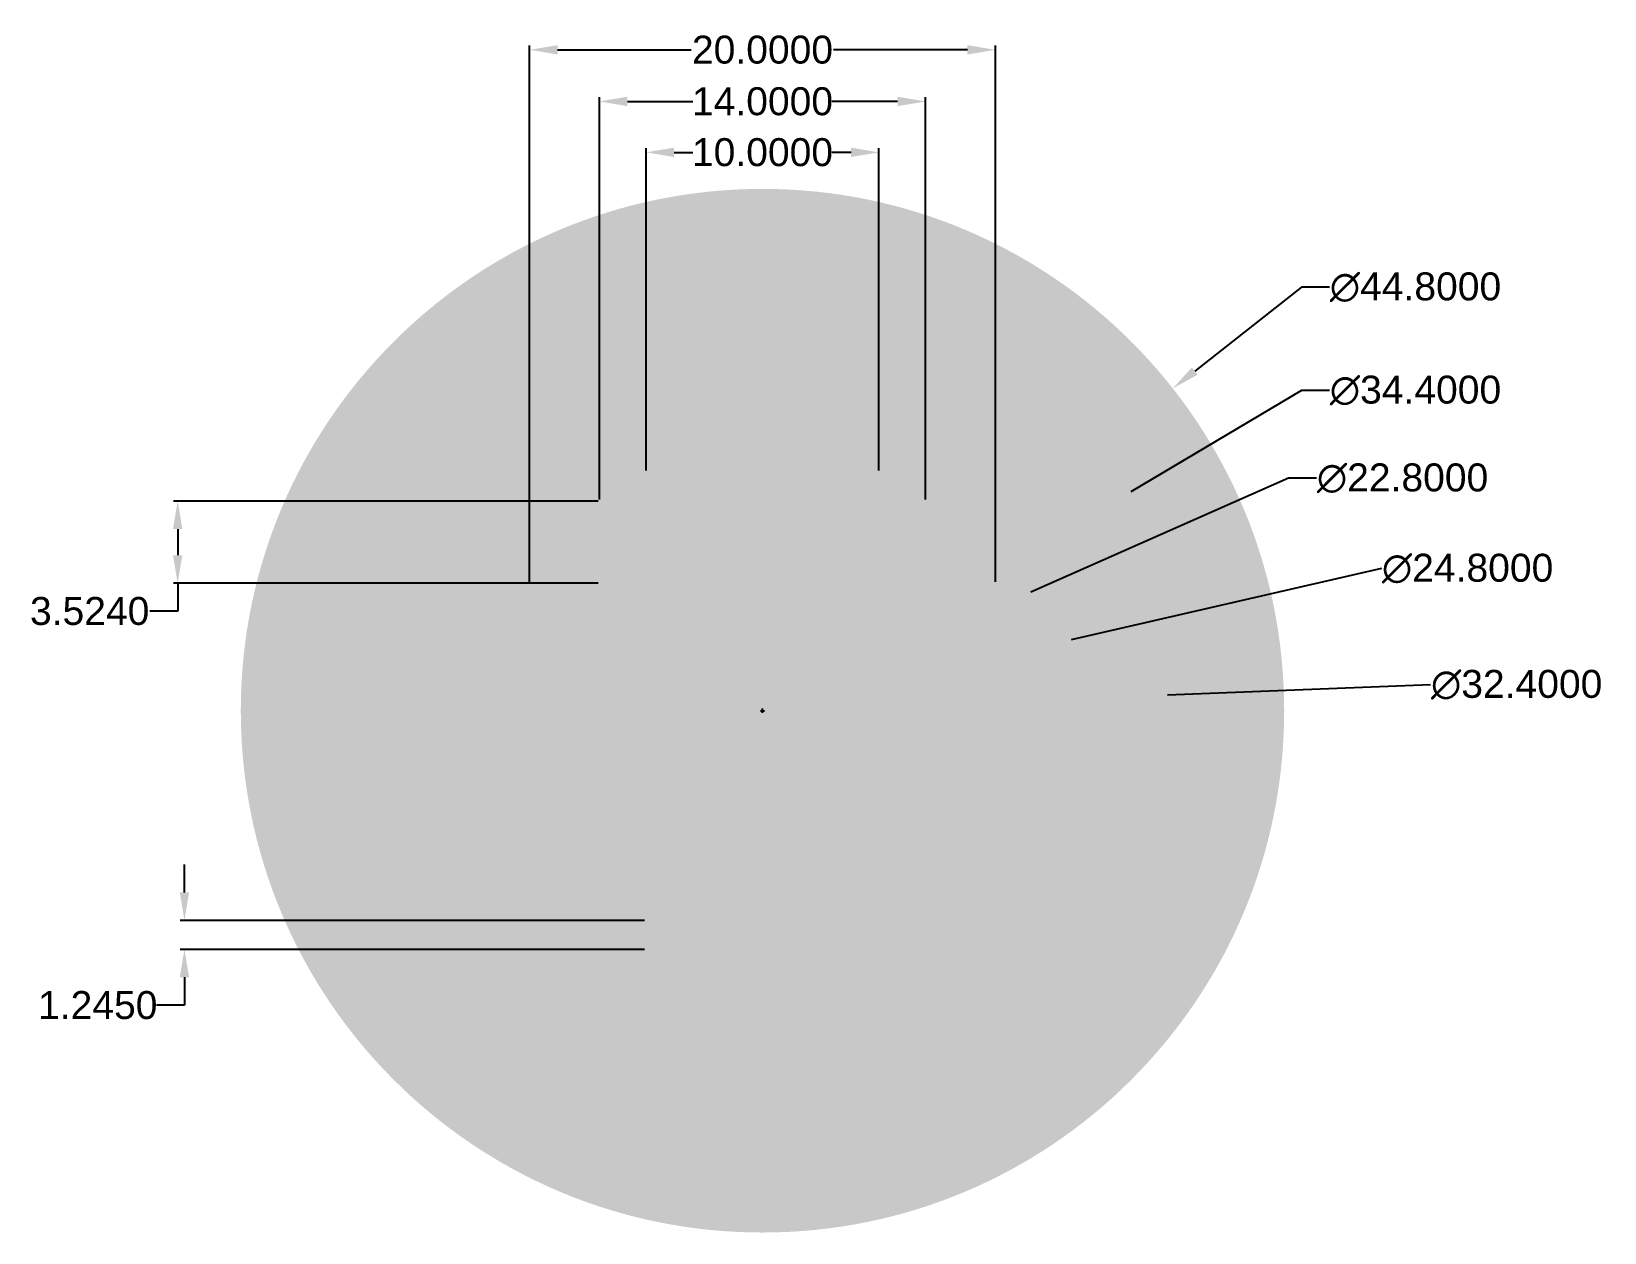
# Model space of a CAD drawing. Header units: millimetres. Extents: x -4.6 to 63, y -9.8 to 41.8.
import ezdxf

# ---------------------------------------------------------------- set-up
doc = ezdxf.new("R2010")
doc.units = ezdxf.units.MM
doc.header["$MEASUREMENT"] = 0
doc.styles.get("Standard").update_dxf_attribs({"font": 'arial.ttf'})
doc.dimstyles.new('Annotative', dxfattribs={"dimscale": 0, "dimtxt": 1.2, "dimasz": 1.2, "dimexe": 0.18, "dimexo": 0.0625, "dimgap": 0.09, "dimtad": 0, "dimtih": 1, "dimtoh": 1, "dimdec": 4, "dimzin": 0, "dimdsep": 46, "dimtxsty": 'Standard', "dimcen": 0.09, "dimadec": 0, "dimazin": 0, "dimtfac": 1, "dimtdec": 4, "dimtofl": 0, "dimtmove": 0, "dimatfit": 3, "dimfxl": 1, "dimtolj": 1, "dimtzin": 0, "dimarcsym": 0})

# ---------------------------------------------------------------- blocks, each defined once
blk = doc.blocks.new('*D2')
at = {"color": 0, "lineweight": -2, "transparency": 16777216}
for p, q in [((21.8, 22.952), (21.8, 36.796)), ((23, 36.616), (23.811, 36.616)), ((30.6, 36.616), (29.788, 36.616)), ((31.8, 22.952), (31.8, 36.796))]:
    blk.add_line(p, q, dxfattribs=at)
at = {"color": 0, "transparency": 16777216}
for points in [[(23, 36.816), (23, 36.416), (21.8, 36.616)], [(30.6, 36.816), (30.6, 36.416), (31.8, 36.616)]]:
    blk.add_solid(points, dxfattribs=at)
at = {"layer": 'Defpoints', "color": 0, "transparency": 16777216}
for p in [(31.8, 36.616), (21.8, 22.889), (31.8, 22.889)]:
    blk.add_point(p, dxfattribs=at)
at = {"color": 0, "transparency": 16777216, "insert": (26.8, 36.616), "char_height": 1.2, "attachment_point": 5}
blk.add_mtext('\\A1;10.0000', dxfattribs=at)
blk = doc.blocks.new('*D3')
at = {"color": 0, "lineweight": -2, "transparency": 16777216}
for p, q in [((19.8, 21.707), (19.8, 38.981)), ((21, 38.801), (23.811, 38.801)), ((32.6, 38.801), (29.788, 38.801)), ((33.8, 21.707), (33.8, 38.981))]:
    blk.add_line(p, q, dxfattribs=at)
at = {"color": 0, "transparency": 16777216}
for points in [[(21, 39.001), (21, 38.601), (19.8, 38.801)], [(32.6, 39.001), (32.6, 38.601), (33.8, 38.801)]]:
    blk.add_solid(points, dxfattribs=at)
at = {"layer": 'Defpoints', "color": 0, "transparency": 16777216}
for p in [(33.8, 38.801), (19.8, 21.644), (33.8, 21.644)]:
    blk.add_point(p, dxfattribs=at)
at = {"color": 0, "transparency": 16777216, "insert": (26.8, 38.801), "char_height": 1.2, "attachment_point": 5}
blk.add_mtext('\\A1;14.0000', dxfattribs=at)
blk = doc.blocks.new('*D4')
at = {"color": 0, "lineweight": -2, "transparency": 16777216}
for p, q in [((16.8, 18.183), (16.8, 41.197)), ((18, 41.017), (23.744, 41.017)), ((35.6, 41.017), (29.855, 41.017)), ((36.8, 18.183), (36.8, 41.197))]:
    blk.add_line(p, q, dxfattribs=at)
at = {"color": 0, "transparency": 16777216}
for points in [[(18, 41.217), (18, 40.817), (16.8, 41.017)], [(35.6, 41.217), (35.6, 40.817), (36.8, 41.017)]]:
    blk.add_solid(points, dxfattribs=at)
at = {"layer": 'Defpoints', "color": 0, "transparency": 16777216}
for p in [(36.8, 41.017), (16.8, 18.12), (36.8, 18.12)]:
    blk.add_point(p, dxfattribs=at)
at = {"color": 0, "transparency": 16777216, "insert": (26.8, 41.017), "char_height": 1.2, "attachment_point": 5}
blk.add_mtext('\\A1;20.0000', dxfattribs=at)
blk = doc.blocks.new('*D5')
at = {"color": 0, "lineweight": -2, "transparency": 16777216}
for p, q in [((49.385, 22.623), (38.325, 17.737)), ((50.585, 22.623), (49.385, 22.623)), ((26.71, 12.646), (26.89, 12.646)), ((26.8, 12.556), (26.8, 12.736))]:
    blk.add_line(p, q, dxfattribs=at)
at = {"color": 0, "transparency": 16777216}
blk.add_solid([(38.244, 17.92), (38.406, 17.555), (37.227, 17.253)], dxfattribs=at)
at = {"layer": 'Defpoints', "color": 0, "transparency": 16777216}
for p in [(37.227, 17.253, 108.72), (16.372, 8.04, 108.72)]:
    blk.add_point(p, dxfattribs=at)
at = {"color": 0, "transparency": 16777216, "insert": (54.283, 22.623), "char_height": 1.2, "attachment_point": 5}
blk.add_mtext('\\A1;∅22.8000', dxfattribs=at)
blk = doc.blocks.new('*D6')
at = {"color": 0, "lineweight": -2, "transparency": 16777216}
for p, q in [((53.377, 18.745), (40.055, 15.688)), ((26.71, 12.646), (26.89, 12.646)), ((26.8, 12.556), (26.8, 12.736))]:
    blk.add_line(p, q, dxfattribs=at)
at = {"color": 0, "transparency": 16777216}
blk.add_solid([(40.01, 15.883), (40.1, 15.493), (38.885, 15.419)], dxfattribs=at)
at = {"layer": 'Defpoints', "color": 0, "transparency": 16777216}
for p in [(38.885, 15.419, 108.72), (14.714, 9.873, 108.72)]:
    blk.add_point(p, dxfattribs=at)
at = {"color": 0, "transparency": 16777216, "insert": (57.075, 18.745), "char_height": 1.2, "attachment_point": 5}
blk.add_mtext('\\A1;∅24.8000', dxfattribs=at)
blk = doc.blocks.new('*D7')
at = {"color": 0, "lineweight": -2, "transparency": 16777216}
for p, q in [((55.484, 13.759), (44.186, 13.32)), ((26.71, 12.646), (26.89, 12.646)), ((26.8, 12.556), (26.8, 12.736))]:
    blk.add_line(p, q, dxfattribs=at)
at = {"color": 0, "transparency": 16777216}
blk.add_solid([(44.179, 13.52), (44.194, 13.121), (42.987, 13.274)], dxfattribs=at)
at = {"layer": 'Defpoints', "color": 0, "transparency": 16777216}
for p in [(42.987, 13.274, 108.72), (10.612, 12.018, 108.72)]:
    blk.add_point(p, dxfattribs=at)
at = {"color": 0, "transparency": 16777216, "insert": (59.182, 13.759), "char_height": 1.2, "attachment_point": 5}
blk.add_mtext('\\A1;∅32.4000', dxfattribs=at)
blk = doc.blocks.new('*D8')
at = {"color": 0, "lineweight": -2, "transparency": 16777216}
for p, q in [((49.94, 26.391), (42.619, 22.043)), ((51.14, 26.391), (49.94, 26.391)), ((26.71, 12.646), (26.89, 12.646)), ((26.8, 12.556), (26.8, 12.736))]:
    blk.add_line(p, q, dxfattribs=at)
at = {"color": 0, "transparency": 16777216}
blk.add_solid([(42.517, 22.215), (42.722, 21.871), (41.588, 21.43)], dxfattribs=at)
at = {"layer": 'Defpoints', "color": 0, "transparency": 16777216}
for p in [(41.588, 21.43, 108.72), (12.011, 3.863, 108.72)]:
    blk.add_point(p, dxfattribs=at)
at = {"color": 0, "transparency": 16777216, "insert": (54.838, 26.391), "char_height": 1.2, "attachment_point": 5}
blk.add_mtext('\\A1;∅34.4000', dxfattribs=at)
blk = doc.blocks.new('*D9')
at = {"color": 0, "lineweight": -2, "transparency": 16777216}
for p, q in [((49.94, 30.823), (45.359, 27.224)), ((51.14, 30.823), (49.94, 30.823)), ((26.71, 12.646), (26.89, 12.646)), ((26.8, 12.556), (26.8, 12.736))]:
    blk.add_line(p, q, dxfattribs=at)
at = {"color": 0, "transparency": 16777216}
blk.add_solid([(45.235, 27.382), (45.482, 27.067), (44.415, 26.483)], dxfattribs=at)
at = {"layer": 'Defpoints', "color": 0, "transparency": 16777216}
for p in [(44.415, 26.483, 108.72), (9.184, -1.191, 108.72)]:
    blk.add_point(p, dxfattribs=at)
at = {"color": 0, "transparency": 16777216, "insert": (54.838, 30.823), "char_height": 1.2, "attachment_point": 5}
blk.add_mtext('\\A1;∅44.8000', dxfattribs=at)
blk = doc.blocks.new('*D10')
at = {"color": 0, "lineweight": -2, "transparency": 16777216}
for p, q in [((19.737, 21.644), (1.509, 21.644)), ((1.689, 20.444), (1.689, 19.32)), ((19.737, 18.12), (1.509, 18.12)), ((1.689, 18.12), (1.689, 16.92)), ((1.689, 16.92), (0.489, 16.92))]:
    blk.add_line(p, q, dxfattribs=at)
at = {"color": 0, "transparency": 16777216}
for points in [[(1.489, 20.444), (1.889, 20.444), (1.689, 21.644)], [(1.489, 19.32), (1.889, 19.32), (1.689, 18.12)]]:
    blk.add_solid(points, dxfattribs=at)
at = {"layer": 'Defpoints', "color": 0, "transparency": 16777216}
for p in [(19.8, 21.644), (1.689, 18.12), (19.8, 18.12)]:
    blk.add_point(p, dxfattribs=at)
at = {"color": 0, "transparency": 16777216, "insert": (-2.089, 16.92), "char_height": 1.2, "attachment_point": 5}
blk.add_mtext('\\A1;3.5240', dxfattribs=at)
blk = doc.blocks.new('*D11')
at = {"color": 0, "lineweight": -2, "transparency": 16777216}
for p, q in [((1.979, 4.848), (1.979, 6.048)), ((21.737, 3.648), (1.799, 3.648)), ((21.737, 2.403), (1.799, 2.403)), ((1.979, 1.203), (1.979, 0.003)), ((1.979, 0.003), (0.779, 0.003))]:
    blk.add_line(p, q, dxfattribs=at)
at = {"color": 0, "transparency": 16777216}
for points in [[(1.779, 4.848), (2.179, 4.848), (1.979, 3.648)], [(1.779, 1.203), (2.179, 1.203), (1.979, 2.403)]]:
    blk.add_solid(points, dxfattribs=at)
at = {"layer": 'Defpoints', "color": 0, "transparency": 16777216}
for p in [(21.8, 3.648), (1.979, 2.403), (21.8, 2.403)]:
    blk.add_point(p, dxfattribs=at)
at = {"color": 0, "transparency": 16777216, "insert": (-1.743, 0.003), "char_height": 1.2, "attachment_point": 5}
blk.add_mtext('\\A1;1.2450', dxfattribs=at)

msp = doc.modelspace()

# ---------------------------------------------------------------- hatches: boundary and pattern name
h = msp.add_hatch(color=14)
h.dxf.hatch_style = 1
h.paths.add_polyline_path([(4.39957, 12.64614, 1), (49.19957, 12.64614, 1)])
h.paths.add_polyline_path([(43.99957, 12.64614, -1), (9.59957, 12.64614, -1)], flags=16)
h.paths.add_polyline_path([(42.99957, 12.64614, -1), (10.59957, 12.64614, -1)], flags=0)
at = {"true_color": 0xffffff}
h = msp.add_hatch(color=7, dxfattribs=at)
h.dxf.hatch_style = 1
h.paths.add_polyline_path([(9.59957, 12.64614, 1), (43.99957, 12.64614, 1)])
h.paths.add_polyline_path([(42.99957, 12.64614, -1), (10.59957, 12.64614, -1)], flags=16)
h.paths.add_polyline_path([(14.39957, 12.64614, 1), (39.19957, 12.64614, 1)], flags=0)
h.paths.add_polyline_path([(16.79957, 18.11972), (16.79957, 18.12014), (16.7998, 18.12014, -0.10255195), (19.79957, 21.64392), (19.79957, 21.64414), (19.79985, 21.64414, -0.34315688), (33.79928, 21.64414), (33.79957, 21.64414), (33.79957, 21.64392, -0.10255195), (36.79933, 18.12014), (36.79957, 18.12014), (36.79957, 18.11972, -0.12586135), (38.19957, 12.64614, -0.12586135), (36.79957, 7.17257), (36.79957, 7.17214), (36.79933, 7.17214, -0.10255195), (33.79957, 3.64836), (33.79957, 3.64814), (33.79928, 3.64814, -0.34315688), (19.79985, 3.64814), (19.79957, 3.64814), (19.79957, 3.64836, -0.10255195), (16.7998, 7.17214), (16.79957, 7.17214), (16.79957, 7.17257, -0.12586135), (15.39957, 12.64614, -0.12586135)], flags=0)
h.paths.add_polyline_path([(38.19957, 12.64614, -1), (15.39957, 12.64614, -1)], flags=0)
at = {"true_color": 0x136734}
h = msp.add_hatch(color=116, dxfattribs=at)
h.dxf.hatch_style = 1
h.paths.add_polyline_path([(10.59957, 12.64614, 1), (42.99957, 12.64614, 1)])
h.paths.add_polyline_path([(39.19957, 12.64614, -1), (14.39957, 12.64614, -1)], flags=16)
h.paths.add_polyline_path([(16.79957, 18.11972), (16.79957, 18.12014), (16.7998, 18.12014, -0.10255195), (19.79957, 21.64392), (19.79957, 21.64414), (19.79985, 21.64414, -0.34315688), (33.79928, 21.64414), (33.79957, 21.64414), (33.79957, 21.64392, -0.10255195), (36.79933, 18.12014), (36.79957, 18.12014), (36.79957, 18.11972, -0.12586135), (38.19957, 12.64614, -0.12586135), (36.79957, 7.17257), (36.79957, 7.17214), (36.79933, 7.17214, -0.10255195), (33.79957, 3.64836), (33.79957, 3.64814), (33.79928, 3.64814, -0.34315688), (19.79985, 3.64814), (19.79957, 3.64814), (19.79957, 3.64836, -0.10255195), (16.7998, 7.17214), (16.79957, 7.17214), (16.79957, 7.17257, -0.12586135), (15.39957, 12.64614, -0.12586135)], flags=0)
h.paths.add_polyline_path([(38.19957, 12.64614, -1), (15.39957, 12.64614, -1)], flags=0)
at = {"true_color": 0xffffff}
h = msp.add_hatch(color=7, dxfattribs=at)
h.dxf.hatch_style = 1
h.paths.add_polyline_path([(14.39957, 12.64614, 1), (39.19957, 12.64614, 1)])
h.paths.add_polyline_path([(16.79957, 18.11972), (16.79957, 18.12014), (16.7998, 18.12014, -0.10255195), (19.79957, 21.64392), (19.79957, 21.64414), (19.79985, 21.64414, -0.34315688), (33.79928, 21.64414), (33.79957, 21.64414), (33.79957, 21.64392, -0.10255195), (36.79933, 18.12014), (36.79957, 18.12014), (36.79957, 18.11972, -0.12586135), (38.19957, 12.64614, -0.12586135), (36.79957, 7.17257), (36.79957, 7.17214), (36.79933, 7.17214, -0.10255195), (33.79957, 3.64836), (33.79957, 3.64814), (33.79928, 3.64814, -0.34315688), (19.79985, 3.64814), (19.79957, 3.64814), (19.79957, 3.64836, -0.10255195), (16.7998, 7.17214), (16.79957, 7.17214), (16.79957, 7.17257, -0.12586135), (15.39957, 12.64614, -0.12586135)], flags=0)
h.paths.add_polyline_path([(38.19957, 12.64614, -1), (15.39957, 12.64614, -1)], flags=16)
at = {"true_color": 0x22346e}
h = msp.add_hatch(color=159, dxfattribs=at)
h.dxf.hatch_style = 1
h.paths.add_polyline_path([(39.19957, 12.64614, 1), (14.39957, 12.64614, 1)])
h.paths.add_polyline_path([(38.19957, 12.64614, 0.12586135), (36.79957, 18.11972), (36.79957, 7.17257, 0.12586135)], flags=16)
h.paths.add_polyline_path([(31.80366, 22.88914), (31.79957, 22.88914), (31.79957, 21.64414), (33.79928, 21.64414, 0.05171983)], flags=16)
h.paths.add_polyline_path([(21.79957, 22.89114), (21.79957, 22.88914), (31.80366, 22.88914, 0.23110548)], flags=16)
h.paths.add_polyline_path([(33.79957, 21.64392), (33.79957, 18.12014), (36.79933, 18.12014, 0.10255195)], flags=16)
h.paths.add_polyline_path([(36.79933, 7.17214), (33.79957, 7.17214), (33.79957, 3.64836, 0.10255195)], flags=16)
h.paths.add_polyline_path([(33.79928, 3.64814), (31.79957, 3.64814), (31.79957, 2.40114, 0.05181999)], flags=16)
h.paths.add_polyline_path([(31.79957, 2.40114), (31.79957, 2.40314), (21.79547, 2.40314, 0.23110548)], flags=16)
h.paths.add_polyline_path([(21.79957, 3.64814), (19.79985, 3.64814, 0.05171983), (21.79547, 2.40314), (21.79957, 2.40314)], flags=16)
h.paths.add_polyline_path([(19.79957, 7.17214), (16.7998, 7.17214, 0.10255195), (19.79957, 3.64836)], flags=16)
h.paths.add_polyline_path([(16.79957, 18.11972, 0.12586135), (15.39957, 12.64614, 0.12586135), (16.79957, 7.17257)], flags=16)
h.paths.add_polyline_path([(19.79957, 21.64392, 0.10255195), (16.7998, 18.12014), (19.79957, 18.12014)], flags=16)
h.paths.add_polyline_path([(21.79957, 22.89114, 0.05181999), (19.79985, 21.64414), (21.79957, 21.64414)], flags=16)
at = {"true_color": 0x000000}
h = msp.add_hatch(color=18, dxfattribs=at)
h.dxf.hatch_style = 1
h.paths.add_polyline_path([(19.79957, 21.64392, 0.10255195), (16.7998, 18.12014), (19.79957, 18.12014)])
h.paths.add_polyline_path([(21.79957, 22.89114, 0.05181999), (19.79985, 21.64414), (21.79957, 21.64414)])
h.paths.add_polyline_path([(21.79957, 22.89114), (21.79957, 22.88914), (31.80366, 22.88914, 0.23110548)])
h.paths.add_polyline_path([(31.80366, 22.88914), (31.79957, 22.88914), (31.79957, 21.64414), (33.79928, 21.64414, 0.05171983)])
h.paths.add_polyline_path([(33.79957, 21.64392), (33.79957, 18.12014), (36.79933, 18.12014, 0.10255195)])
h.paths.add_polyline_path([(36.79957, 18.11972), (36.79957, 7.17257, 0.12586135), (38.19957, 12.64614, 0.12586135)])
h.paths.add_polyline_path([(36.79933, 7.17214), (33.79957, 7.17214), (33.79957, 3.64836, 0.10255195)])
h.paths.add_polyline_path([(31.79957, 2.40114), (31.79957, 2.40314), (21.79547, 2.40314, 0.23110548)])
h.paths.add_polyline_path([(33.79928, 3.64814), (31.79957, 3.64814), (31.79957, 2.40114, 0.05181999)])
h.paths.add_polyline_path([(21.79957, 3.64814), (19.79985, 3.64814, 0.05171983), (21.79547, 2.40314), (21.79957, 2.40314)])
h.paths.add_polyline_path([(19.79957, 7.17214), (16.7998, 7.17214, 0.10255195), (19.79957, 3.64836)])
h.paths.add_polyline_path([(16.79957, 18.11972, 0.12586135), (15.39957, 12.64614, 0.12586135), (16.79957, 7.17257)])

# ---------------------------------------------------------------- dimensions: what is measured, and where the dimension line sits
for base, p1, p2, picture, middle in [((36.79957, 41.01726), (16.79957, 18.12014), (36.79957, 18.12014), '*D4', (26.79957, 41.01726)), ((33.79957, 38.80111), (19.79957, 21.64414), (33.79957, 21.64414), '*D3', (26.79957, 38.80111)), ((31.79957, 36.61556), (21.79957, 22.88914), (31.79957, 22.88914), '*D2', (26.79957, 36.61556))]:
    dim = msp.add_linear_dim(base=base, p1=p1, p2=p2, dimstyle='Annotative')
    dim.commit()
    dim.dimension.update_dxf_attribs({"geometry": picture, "text_midpoint": middle})
for p1, p2, picture, middle in [((9.18428, -1.19082, 108.72), (44.41485, 26.48311, 108.72), '*D9', (54.83752, 30.82296)), ((12.01148, 3.8625, 108.72), (41.58766, 21.42978, 108.72), '*D8', (54.83752, 26.39065)), ((16.37168, 8.03971, 108.72), (37.22745, 17.25257, 108.72), '*D5', (54.28304, 22.62319)), ((14.71368, 9.87282, 108.72), (38.88545, 15.41947, 108.72), '*D6', (53.37747, 18.74492)), ((10.61173, 12.01836, 108.72), (42.9874, 13.27392, 108.72), '*D7', (55.48446, 13.75857))]:
    dim = msp.add_diameter_dim_2p(p1=p1, p2=p2, dimstyle='Annotative')
    dim.commit()
    dim.dimension.update_dxf_attribs({"geometry": picture, "text_midpoint": middle, "dimtype": 163})
for base, p1, p2, picture, middle in [((1.68937, 18.12014), (19.79957, 21.64414), (19.79957, 18.12014), '*D10', (-2.08903, 16.92014)), ((1.97903, 2.40314), (21.79957, 3.64814), (21.79957, 2.40314), '*D11', (-1.74331, 0.00314))]:
    dim = msp.add_linear_dim(base=base, p1=p1, p2=p2, angle=90, dimstyle='Annotative')
    dim.commit()
    dim.dimension.update_dxf_attribs({"geometry": picture, "text_midpoint": middle})

doc.saveas('drawing.dxf')
